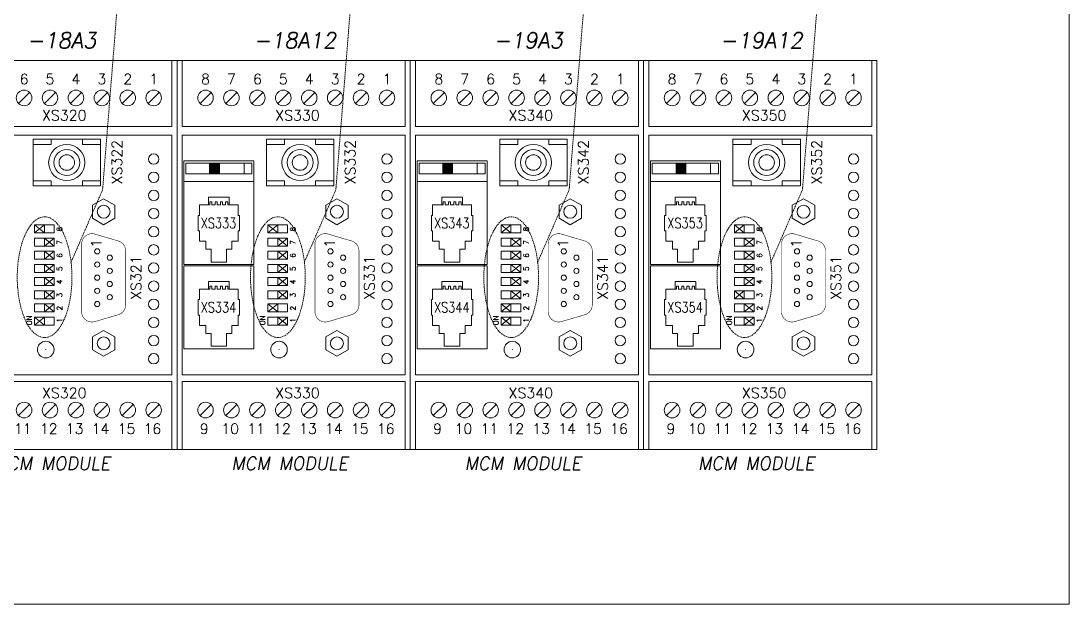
# Model space of a CAD drawing. Extents: x -2993 to 3661, y -4147 to -1441.
# Drawn here: x -120.2 to 82, y -2598 to -2485.6 of the extents above; entities that cross this region are included whole.
import ezdxf
from ezdxf.enums import TextEntityAlignment as Align

# ---------------------------------------------------------------- set-up
doc = ezdxf.new("R2010")
doc.units = 0
doc.header["$LTSCALE"] = 0.1
doc.header["$MEASUREMENT"] = 0
doc.linetypes.add('DASHED', pattern=[19.05, 12.7, -6.35])
doc.layers.get('0').update_dxf_attribs({"linetype": 'CONTINUOUS'})
doc.layers.add('DIM', color=5, linetype='CONTINUOUS')
doc.styles.get("Standard").update_dxf_attribs({"font": 'simplex.shx'})

msp = doc.modelspace()

# ---------------------------------------------------------------- hatches: boundary and pattern name
at = {"lineweight": 13}
h = msp.add_hatch(dxfattribs=at)
h.set_pattern_fill('ANSI37', color=256, angle=180, style=0)
h.set_pattern_definition([(225, (1189.45929, -245.14352), (0.0883883476, -0.0883883476), []), (315, (1189.45929, -245.14352), (0.0883883476, 0.0883883476), [])])
h.paths.add_polyline_path([(-83.81, -2515.03), (-81.91, -2515.03), (-81.91, -2513.01), (-83.81, -2513.01)])
h = msp.add_hatch(dxfattribs=at)
h.set_pattern_fill('ANSI37', color=256, angle=180, style=0)
h.set_pattern_definition([(225, (1234.45929, -245.14352), (0.0883883476, -0.0883883476), []), (315, (1234.45929, -245.14352), (0.0883883476, 0.0883883476), [])])
h.paths.add_polyline_path([(-38.81, -2515.03), (-36.91, -2515.03), (-36.91, -2513.01), (-38.81, -2513.01)])
h = msp.add_hatch(dxfattribs=at)
h.set_pattern_fill('ANSI37', color=256, angle=180, style=0)
h.set_pattern_definition([(225, (1279.45929, -245.14352), (0.0883883476, -0.0883883476), []), (315, (1279.45929, -245.14352), (0.0883883476, 0.0883883476), [])])
h.paths.add_polyline_path([(6.19, -2515.03), (8.09, -2515.03), (8.09, -2513.01), (6.19, -2513.01)])

# ---------------------------------------------------------------- linework, layer by layer
at = {"linetype": 'DASHED', "lineweight": 13, "ltscale": 0.2}
for p, q in [((-99.03, -2450.57), (-104.44, -2518.14)), ((-54.03, -2450.57), (-59.44, -2518.14)), ((-9.03, -2450.57), (-14.44, -2518.14)), ((35.97, -2450.57), (30.56, -2518.14)), ((-104.44, -2518.14), (-110.53, -2532.14)), ((-59.44, -2518.14), (-65.53, -2532.14)), ((-14.44, -2518.14), (-20.53, -2532.14)), ((30.56, -2518.14), (24.47, -2532.14))]:
    msp.add_line(p, q, dxfattribs=at)
at = {"lineweight": 13}
for p, q in [((-90.08, -2493.22), (-135.08, -2493.22)), ((-90.08, -2493.22), (-135.08, -2493.22)), ((-91.08, -2505.92), (-91.08, -2493.22)), ((-90.08, -2493.22), (-90.08, -2568.22)), ((-90.08, -2493.22), (-90.08, -2568.22)), ((-90.08, -2493.22), (-90.08, -2568.22)), ((-90.08, -2493.22), (-90.08, -2568.22)), ((-90.08, -2493.22), (-90.08, -2568.22)), ((-90.08, -2493.22), (-90.08, -2568.22)), ((-90.08, -2493.22), (-90.08, -2568.22)), ((-90.08, -2493.22), (-90.08, -2568.22)), ((-90.08, -2493.22), (-90.08, -2568.22)), ((-45.08, -2493.22), (-90.08, -2493.22)), ((-45.08, -2493.22), (-90.08, -2493.22)), ((-90.08, -2493.72), (-90.08, -2567.72)), ((-89.08, -2505.92), (-89.08, -2493.22)), ((-46.08, -2505.92), (-46.08, -2493.22)), ((-45.08, -2493.22), (-45.08, -2568.22)), ((-45.08, -2493.22), (-45.08, -2568.22)), ((-45.08, -2493.22), (-45.08, -2568.22)), ((-45.08, -2493.22), (-45.08, -2568.22)), ((-45.08, -2493.22), (-45.08, -2568.22)), ((-45.08, -2493.22), (-45.08, -2568.22)), ((-45.08, -2493.22), (-45.08, -2568.22)), ((-45.08, -2493.22), (-45.08, -2568.22)), ((-45.08, -2493.22), (-45.08, -2568.22)), ((-0.08, -2493.22), (-45.08, -2493.22)), ((-0.08, -2493.22), (-45.08, -2493.22)), ((-45.08, -2493.72), (-45.08, -2567.72)), ((-44.08, -2505.92), (-44.08, -2493.22)), ((-1.08, -2505.92), (-1.08, -2493.22)), ((-0.08, -2493.22), (-0.08, -2568.22)), ((-0.08, -2493.22), (-0.08, -2568.22)), ((-0.08, -2493.22), (-0.08, -2568.22)), ((-0.08, -2493.22), (-0.08, -2568.22)), ((-0.08, -2493.22), (-0.08, -2568.22)), ((-0.08, -2493.22), (-0.08, -2568.22)), ((-0.08, -2493.22), (-0.08, -2568.22)), ((-0.08, -2493.22), (-0.08, -2568.22)), ((-0.08, -2493.22), (-0.08, -2568.22)), ((44.92, -2493.22), (-0.08, -2493.22)), ((44.92, -2493.22), (-0.08, -2493.22)), ((-0.08, -2493.72), (-0.08, -2567.72)), ((0.92, -2505.92), (0.92, -2493.22)), ((43.92, -2505.92), (43.92, -2493.22)), ((44.92, -2493.22), (44.92, -2568.22)), ((44.92, -2493.22), (44.92, -2568.22)), ((44.92, -2493.22), (44.92, -2568.22)), ((44.92, -2493.22), (44.92, -2568.22)), ((44.92, -2493.22), (44.92, -2568.22)), ((44.92, -2493.22), (44.92, -2568.22)), ((-118.51, -2499.36), (-120.64, -2501.48)), ((-113.51, -2499.36), (-115.64, -2501.48)), ((-108.51, -2499.36), (-110.64, -2501.48)), ((-103.51, -2499.36), (-105.64, -2501.48)), ((-98.51, -2499.36), (-100.64, -2501.48)), ((-93.51, -2499.36), (-95.64, -2501.48)), ((-83.51, -2499.36), (-85.64, -2501.48)), ((-78.51, -2499.36), (-80.64, -2501.48)), ((-73.51, -2499.36), (-75.64, -2501.48)), ((-68.51, -2499.36), (-70.64, -2501.48)), ((-63.51, -2499.36), (-65.64, -2501.48)), ((-58.51, -2499.36), (-60.64, -2501.48)), ((-53.51, -2499.36), (-55.64, -2501.48)), ((-48.51, -2499.36), (-50.64, -2501.48)), ((-38.51, -2499.36), (-40.64, -2501.48)), ((-33.51, -2499.36), (-35.64, -2501.48)), ((-28.51, -2499.36), (-30.64, -2501.48)), ((-23.51, -2499.36), (-25.64, -2501.48)), ((-18.51, -2499.36), (-20.64, -2501.48)), ((-13.51, -2499.36), (-15.64, -2501.48)), ((-8.51, -2499.36), (-10.64, -2501.48)), ((-3.51, -2499.36), (-5.64, -2501.48)), ((6.49, -2499.36), (4.36, -2501.48)), ((11.49, -2499.36), (9.36, -2501.48)), ((16.49, -2499.36), (14.36, -2501.48)), ((21.49, -2499.36), (19.36, -2501.48)), ((26.49, -2499.36), (24.36, -2501.48)), ((31.49, -2499.36), (29.36, -2501.48)), ((36.49, -2499.36), (34.36, -2501.48)), ((41.49, -2499.36), (39.36, -2501.48)), ((-91.08, -2505.92), (-134.08, -2505.92)), ((-46.08, -2505.92), (-89.08, -2505.92)), ((-1.08, -2505.92), (-44.08, -2505.92)), ((43.92, -2505.92), (0.92, -2505.92)), ((-91.08, -2507.62), (-134.08, -2507.62)), ((-104.84, -2508.38), (-117.84, -2508.38)), ((-117.84, -2508.38), (-117.84, -2517.38)), ((-114.34, -2509.38), (-114.34, -2508.38)), ((-108.34, -2509.38), (-108.34, -2508.38)), ((-104.84, -2508.38), (-104.84, -2517.38)), ((-91.08, -2553.82), (-91.08, -2507.62)), ((-89.08, -2553.82), (-89.08, -2507.62)), ((-46.08, -2507.62), (-89.08, -2507.62)), ((-59.84, -2508.38), (-72.84, -2508.38)), ((-72.84, -2508.38), (-72.84, -2517.38)), ((-69.34, -2509.38), (-69.34, -2508.38)), ((-63.34, -2509.38), (-63.34, -2508.38)), ((-59.84, -2508.38), (-59.84, -2517.38)), ((-46.08, -2553.82), (-46.08, -2507.62)), ((-44.08, -2553.82), (-44.08, -2507.62)), ((-1.08, -2507.62), (-44.08, -2507.62)), ((-14.84, -2508.38), (-27.84, -2508.38)), ((-27.84, -2508.38), (-27.84, -2517.38)), ((-24.34, -2509.38), (-24.34, -2508.38)), ((-18.34, -2509.38), (-18.34, -2508.38)), ((-14.84, -2508.38), (-14.84, -2517.38)), ((-1.08, -2553.82), (-1.08, -2507.62)), ((0.92, -2553.82), (0.92, -2507.62)), ((43.92, -2507.62), (0.92, -2507.62)), ((30.16, -2508.38), (17.16, -2508.38)), ((17.16, -2508.38), (17.16, -2517.38)), ((20.66, -2509.38), (20.66, -2508.38)), ((26.66, -2509.38), (26.66, -2508.38)), ((30.16, -2508.38), (30.16, -2517.38)), ((43.92, -2553.82), (43.92, -2507.62)), ((-114.34, -2509.38), (-117.84, -2509.38)), ((-104.84, -2509.38), (-108.34, -2509.38)), ((-69.34, -2509.38), (-72.84, -2509.38)), ((-59.84, -2509.38), (-63.34, -2509.38)), ((-24.34, -2509.38), (-27.84, -2509.38)), ((-14.84, -2509.38), (-18.34, -2509.38)), ((20.66, -2509.38), (17.16, -2509.38)), ((30.16, -2509.38), (26.66, -2509.38)), ((-75.27, -2512.58), (-88.77, -2512.58)), ((-88.77, -2516.57), (-88.77, -2512.58)), ((-75.27, -2516.57), (-75.27, -2512.58)), ((-30.27, -2512.58), (-43.77, -2512.58)), ((-43.77, -2516.57), (-43.77, -2512.58)), ((-30.27, -2516.57), (-30.27, -2512.58)), ((14.73, -2512.58), (1.23, -2512.58)), ((1.23, -2516.57), (1.23, -2512.58)), ((14.73, -2516.57), (14.73, -2512.58)), ((-114.34, -2516.38), (-117.84, -2516.38)), ((-114.34, -2517.38), (-114.34, -2516.38)), ((-108.34, -2517.38), (-108.34, -2516.38)), ((-104.84, -2516.38), (-108.34, -2516.38)), ((-88.77, -2516.57), (-88.77, -2532.57)), ((-88.77, -2516.57), (-75.27, -2516.57)), ((-75.27, -2516.57), (-75.27, -2532.57)), ((-69.34, -2516.38), (-72.84, -2516.38)), ((-69.34, -2517.38), (-69.34, -2516.38)), ((-63.34, -2517.38), (-63.34, -2516.38)), ((-59.84, -2516.38), (-63.34, -2516.38)), ((-43.77, -2516.57), (-43.77, -2532.57)), ((-43.77, -2516.57), (-30.27, -2516.57)), ((-30.27, -2516.57), (-30.27, -2532.57)), ((-24.34, -2516.38), (-27.84, -2516.38)), ((-24.34, -2517.38), (-24.34, -2516.38)), ((-18.34, -2517.38), (-18.34, -2516.38)), ((-14.84, -2516.38), (-18.34, -2516.38)), ((1.23, -2516.57), (1.23, -2532.57)), ((1.23, -2516.57), (14.73, -2516.57)), ((14.73, -2516.57), (14.73, -2532.57)), ((20.66, -2516.38), (17.16, -2516.38)), ((20.66, -2517.38), (20.66, -2516.38)), ((26.66, -2517.38), (26.66, -2516.38)), ((30.16, -2516.38), (26.66, -2516.38)), ((-104.84, -2517.38), (-117.84, -2517.38)), ((-59.84, -2517.38), (-72.84, -2517.38)), ((-14.84, -2517.38), (-27.84, -2517.38)), ((30.16, -2517.38), (17.16, -2517.38)), ((-106.39, -2521.12), (-104.23, -2519.87)), ((-102.06, -2521.12), (-104.23, -2519.87)), ((-84.02, -2519.57), (-80.02, -2519.57)), ((-84.02, -2519.57), (-84.02, -2521.07)), ((-80.02, -2519.57), (-80.02, -2521.07)), ((-61.39, -2521.12), (-59.23, -2519.87)), ((-57.06, -2521.12), (-59.23, -2519.87)), ((-39.02, -2519.57), (-35.02, -2519.57)), ((-39.02, -2519.57), (-39.02, -2521.07)), ((-35.02, -2519.57), (-35.02, -2521.07)), ((-16.39, -2521.12), (-14.23, -2519.87)), ((-12.06, -2521.12), (-14.23, -2519.87)), ((5.98, -2519.57), (9.98, -2519.57)), ((5.98, -2519.57), (5.98, -2521.07)), ((9.98, -2519.57), (9.98, -2521.07)), ((28.61, -2521.12), (30.77, -2519.87)), ((32.94, -2521.12), (30.77, -2519.87)), ((-106.39, -2523.62), (-106.39, -2521.12)), ((-102.06, -2523.62), (-102.06, -2521.12)), ((-85.77, -2521.07), (-85.77, -2523.07)), ((-85.77, -2521.07), (-84.02, -2521.07)), ((-83.75, -2521.07), (-84.02, -2521.07)), ((-80.29, -2521.07), (-80.02, -2521.07)), ((-80.02, -2521.07), (-78.27, -2521.07)), ((-78.27, -2521.07), (-78.27, -2523.07)), ((-61.39, -2523.62), (-61.39, -2521.12)), ((-57.06, -2523.62), (-57.06, -2521.12)), ((-40.77, -2521.07), (-40.77, -2523.07)), ((-40.77, -2521.07), (-39.02, -2521.07)), ((-38.75, -2521.07), (-39.02, -2521.07)), ((-35.29, -2521.07), (-35.02, -2521.07)), ((-35.02, -2521.07), (-33.27, -2521.07)), ((-33.27, -2521.07), (-33.27, -2523.07)), ((-16.39, -2523.62), (-16.39, -2521.12)), ((-12.06, -2523.62), (-12.06, -2521.12)), ((4.23, -2521.07), (4.23, -2523.07)), ((4.23, -2521.07), (5.98, -2521.07)), ((6.25, -2521.07), (5.98, -2521.07)), ((9.71, -2521.07), (9.98, -2521.07)), ((9.98, -2521.07), (11.73, -2521.07)), ((11.73, -2521.07), (11.73, -2523.07)), ((28.61, -2523.62), (28.61, -2521.12)), ((32.94, -2523.62), (32.94, -2521.12)), ((-117.56, -2526.44), (-115.66, -2524.92)), ((-117.56, -2524.92), (-115.66, -2526.44)), ((-104.23, -2524.87), (-106.39, -2523.62)), ((-104.23, -2524.87), (-102.06, -2523.62)), ((-86.02, -2523.07), (-85.77, -2523.07)), ((-86.02, -2523.07), (-86.02, -2526.07)), ((-78.27, -2523.07), (-78.02, -2523.07)), ((-78.02, -2523.07), (-78.02, -2526.07)), ((-72.56, -2526.44), (-70.66, -2524.92)), ((-72.56, -2524.92), (-70.66, -2526.44)), ((-59.23, -2524.87), (-61.39, -2523.62)), ((-59.23, -2524.87), (-57.06, -2523.62)), ((-41.02, -2523.07), (-40.77, -2523.07)), ((-41.02, -2523.07), (-41.02, -2526.07)), ((-33.27, -2523.07), (-33.02, -2523.07)), ((-33.02, -2523.07), (-33.02, -2526.07)), ((-27.56, -2526.44), (-25.66, -2524.92)), ((-27.56, -2524.92), (-25.66, -2526.44)), ((-14.23, -2524.87), (-16.39, -2523.62)), ((-14.23, -2524.87), (-12.06, -2523.62)), ((3.98, -2523.07), (4.23, -2523.07)), ((3.98, -2523.07), (3.98, -2526.07)), ((11.73, -2523.07), (11.98, -2523.07)), ((11.98, -2523.07), (11.98, -2526.07)), ((17.44, -2526.44), (19.34, -2524.92)), ((17.44, -2524.92), (19.34, -2526.44)), ((30.77, -2524.87), (28.61, -2523.62)), ((30.77, -2524.87), (32.94, -2523.62)), ((-86.02, -2526.07), (-85.77, -2526.07)), ((-85.77, -2526.07), (-85.77, -2528.07)), ((-78.27, -2526.07), (-78.02, -2526.07)), ((-78.27, -2526.07), (-78.27, -2528.07)), ((-41.02, -2526.07), (-40.77, -2526.07)), ((-40.77, -2526.07), (-40.77, -2528.07)), ((-33.27, -2526.07), (-33.02, -2526.07)), ((-33.27, -2526.07), (-33.27, -2528.07)), ((3.98, -2526.07), (4.23, -2526.07)), ((4.23, -2526.07), (4.23, -2528.07)), ((11.73, -2526.07), (11.98, -2526.07)), ((11.73, -2526.07), (11.73, -2528.07)), ((-115.66, -2528.98), (-113.75, -2527.46)), ((-115.66, -2527.46), (-113.75, -2528.98)), ((-85.77, -2528.07), (-84.52, -2528.07)), ((-84.52, -2528.07), (-84.52, -2529.57)), ((-79.52, -2528.07), (-78.27, -2528.07)), ((-79.52, -2528.07), (-79.52, -2529.57)), ((-70.66, -2528.98), (-68.75, -2527.46)), ((-70.66, -2527.46), (-68.75, -2528.98)), ((-40.77, -2528.07), (-39.52, -2528.07)), ((-39.52, -2528.07), (-39.52, -2529.57)), ((-34.52, -2528.07), (-33.27, -2528.07)), ((-34.52, -2528.07), (-34.52, -2529.57)), ((-25.66, -2528.98), (-23.75, -2527.46)), ((-25.66, -2527.46), (-23.75, -2528.98)), ((4.23, -2528.07), (5.48, -2528.07)), ((5.48, -2528.07), (5.48, -2529.57)), ((10.48, -2528.07), (11.73, -2528.07)), ((10.48, -2528.07), (10.48, -2529.57)), ((19.34, -2528.98), (21.25, -2527.46)), ((19.34, -2527.46), (21.25, -2528.98)), ((-115.66, -2531.52), (-113.75, -2530)), ((-115.66, -2530), (-113.75, -2531.52)), ((-84.52, -2529.57), (-83.52, -2529.57)), ((-83.52, -2529.57), (-83.52, -2532.07)), ((-80.52, -2529.57), (-80.52, -2532.07)), ((-80.52, -2529.57), (-79.52, -2529.57)), ((-70.66, -2531.52), (-68.75, -2530)), ((-70.66, -2530), (-68.75, -2531.52)), ((-39.52, -2529.57), (-38.52, -2529.57)), ((-38.52, -2529.57), (-38.52, -2532.07)), ((-35.52, -2529.57), (-35.52, -2532.07)), ((-35.52, -2529.57), (-34.52, -2529.57)), ((-25.66, -2531.52), (-23.75, -2530)), ((-25.66, -2530), (-23.75, -2531.52)), ((5.48, -2529.57), (6.48, -2529.57)), ((6.48, -2529.57), (6.48, -2532.07)), ((9.48, -2529.57), (9.48, -2532.07)), ((9.48, -2529.57), (10.48, -2529.57)), ((19.34, -2531.52), (21.25, -2530)), ((19.34, -2530), (21.25, -2531.52)), ((-115.66, -2534.06), (-113.75, -2532.54)), ((-115.66, -2532.54), (-113.75, -2534.06)), ((-88.77, -2532.57), (-75.27, -2532.57)), ((-88.77, -2532.82), (-75.27, -2532.82)), ((-88.77, -2532.82), (-88.77, -2548.82)), ((-83.52, -2532.07), (-80.52, -2532.07)), ((-75.27, -2532.82), (-75.27, -2548.82)), ((-70.66, -2534.06), (-68.75, -2532.54)), ((-70.66, -2532.54), (-68.75, -2534.06)), ((-43.77, -2532.57), (-30.27, -2532.57)), ((-43.77, -2532.82), (-30.27, -2532.82)), ((-43.77, -2532.82), (-43.77, -2548.82)), ((-38.52, -2532.07), (-35.52, -2532.07)), ((-30.27, -2532.82), (-30.27, -2548.82)), ((-25.66, -2534.06), (-23.75, -2532.54)), ((-25.66, -2532.54), (-23.75, -2534.06)), ((1.23, -2532.57), (14.73, -2532.57)), ((1.23, -2532.82), (14.73, -2532.82)), ((1.23, -2532.82), (1.23, -2548.82)), ((6.48, -2532.07), (9.48, -2532.07)), ((14.73, -2532.82), (14.73, -2548.82)), ((19.34, -2534.06), (21.25, -2532.54)), ((19.34, -2532.54), (21.25, -2534.06)), ((-115.66, -2536.6), (-113.75, -2535.08)), ((-115.66, -2535.08), (-113.75, -2536.6)), ((-70.66, -2536.6), (-68.75, -2535.08)), ((-70.66, -2535.08), (-68.75, -2536.6)), ((-25.66, -2536.6), (-23.75, -2535.08)), ((-25.66, -2535.08), (-23.75, -2536.6)), ((19.34, -2536.6), (21.25, -2535.08)), ((19.34, -2535.08), (21.25, -2536.6)), ((-84.02, -2535.82), (-80.02, -2535.82)), ((-84.02, -2535.82), (-84.02, -2537.32)), ((-80.02, -2535.82), (-80.02, -2537.32)), ((-39.02, -2535.82), (-35.02, -2535.82)), ((-39.02, -2535.82), (-39.02, -2537.32)), ((-35.02, -2535.82), (-35.02, -2537.32)), ((5.98, -2535.82), (9.98, -2535.82)), ((5.98, -2535.82), (5.98, -2537.32)), ((9.98, -2535.82), (9.98, -2537.32)), ((-115.66, -2539.14), (-113.75, -2537.62)), ((-115.66, -2537.62), (-113.75, -2539.14)), ((-85.77, -2537.32), (-85.77, -2539.32)), ((-85.77, -2537.32), (-84.02, -2537.32)), ((-83.75, -2537.32), (-84.02, -2537.32)), ((-80.29, -2537.32), (-80.02, -2537.32)), ((-80.02, -2537.32), (-78.27, -2537.32)), ((-78.27, -2537.32), (-78.27, -2539.32)), ((-70.66, -2539.14), (-68.75, -2537.62)), ((-70.66, -2537.62), (-68.75, -2539.14)), ((-40.77, -2537.32), (-40.77, -2539.32)), ((-40.77, -2537.32), (-39.02, -2537.32)), ((-38.75, -2537.32), (-39.02, -2537.32)), ((-35.29, -2537.32), (-35.02, -2537.32)), ((-35.02, -2537.32), (-33.27, -2537.32)), ((-33.27, -2537.32), (-33.27, -2539.32)), ((-25.66, -2539.14), (-23.75, -2537.62)), ((-25.66, -2537.62), (-23.75, -2539.14)), ((4.23, -2537.32), (4.23, -2539.32)), ((4.23, -2537.32), (5.98, -2537.32)), ((6.25, -2537.32), (5.98, -2537.32)), ((9.71, -2537.32), (9.98, -2537.32)), ((9.98, -2537.32), (11.73, -2537.32)), ((11.73, -2537.32), (11.73, -2539.32)), ((17.44, -2539.14), (19.34, -2537.62)), ((17.44, -2537.62), (19.34, -2539.14)), ((-115.66, -2541.68), (-113.75, -2540.16)), ((-115.66, -2540.16), (-113.75, -2541.68)), ((-86.02, -2539.32), (-85.77, -2539.32)), ((-86.02, -2539.32), (-86.02, -2542.32)), ((-78.27, -2539.32), (-78.02, -2539.32)), ((-78.02, -2539.32), (-78.02, -2542.32)), ((-72.56, -2541.68), (-70.66, -2540.16)), ((-72.56, -2540.16), (-70.66, -2541.68)), ((-41.02, -2539.32), (-40.77, -2539.32)), ((-41.02, -2539.32), (-41.02, -2542.32)), ((-33.27, -2539.32), (-33.02, -2539.32)), ((-33.02, -2539.32), (-33.02, -2542.32)), ((-27.56, -2541.68), (-25.66, -2540.16)), ((-27.56, -2540.16), (-25.66, -2541.68)), ((3.98, -2539.32), (4.23, -2539.32)), ((3.98, -2539.32), (3.98, -2542.32)), ((11.73, -2539.32), (11.98, -2539.32)), ((11.98, -2539.32), (11.98, -2542.32)), ((19.34, -2541.68), (21.25, -2540.16)), ((19.34, -2540.16), (21.25, -2541.68)), ((-115.66, -2542.7), (-117.56, -2542.7)), ((-117.56, -2544.22), (-115.66, -2542.7)), ((-117.56, -2542.7), (-115.66, -2544.22)), ((-86.02, -2542.32), (-85.77, -2542.32)), ((-85.77, -2542.32), (-85.77, -2544.32)), ((-78.27, -2542.32), (-78.27, -2544.32)), ((-78.27, -2542.32), (-78.02, -2542.32)), ((-70.66, -2544.22), (-68.75, -2542.7)), ((-70.66, -2542.7), (-68.75, -2544.22)), ((-41.02, -2542.32), (-40.77, -2542.32)), ((-40.77, -2542.32), (-40.77, -2544.32)), ((-33.27, -2542.32), (-33.27, -2544.32)), ((-33.27, -2542.32), (-33.02, -2542.32)), ((-27.56, -2544.22), (-25.66, -2542.7)), ((-27.56, -2542.7), (-25.66, -2544.22)), ((3.98, -2542.32), (4.23, -2542.32)), ((4.23, -2542.32), (4.23, -2544.32)), ((11.73, -2542.32), (11.73, -2544.32)), ((11.73, -2542.32), (11.98, -2542.32)), ((19.34, -2544.22), (21.25, -2542.7)), ((19.34, -2542.7), (21.25, -2544.22)), ((-106.39, -2546.5), (-104.23, -2545.25)), ((-102.06, -2546.5), (-104.23, -2545.25)), ((-85.77, -2544.32), (-84.52, -2544.32)), ((-84.52, -2544.32), (-84.52, -2545.82)), ((-79.52, -2544.32), (-79.52, -2545.82)), ((-79.52, -2544.32), (-78.27, -2544.32)), ((-61.39, -2546.5), (-59.23, -2545.25)), ((-57.06, -2546.5), (-59.23, -2545.25)), ((-40.77, -2544.32), (-39.52, -2544.32)), ((-39.52, -2544.32), (-39.52, -2545.82)), ((-34.52, -2544.32), (-34.52, -2545.82)), ((-34.52, -2544.32), (-33.27, -2544.32)), ((-16.39, -2546.5), (-14.23, -2545.25)), ((-12.06, -2546.5), (-14.23, -2545.25)), ((4.23, -2544.32), (5.48, -2544.32)), ((5.48, -2544.32), (5.48, -2545.82)), ((10.48, -2544.32), (10.48, -2545.82)), ((10.48, -2544.32), (11.73, -2544.32)), ((28.61, -2546.5), (30.77, -2545.25)), ((32.94, -2546.5), (30.77, -2545.25)), ((-106.39, -2549), (-106.39, -2546.5)), ((-102.06, -2549), (-102.06, -2546.5)), ((-84.52, -2545.82), (-83.52, -2545.82)), ((-83.52, -2545.82), (-83.52, -2548.32)), ((-80.52, -2545.82), (-79.52, -2545.82)), ((-80.52, -2545.82), (-80.52, -2548.32)), ((-61.39, -2549), (-61.39, -2546.5)), ((-57.06, -2549), (-57.06, -2546.5)), ((-39.52, -2545.82), (-38.52, -2545.82)), ((-38.52, -2545.82), (-38.52, -2548.32)), ((-35.52, -2545.82), (-34.52, -2545.82)), ((-35.52, -2545.82), (-35.52, -2548.32)), ((-16.39, -2549), (-16.39, -2546.5)), ((-12.06, -2549), (-12.06, -2546.5)), ((5.48, -2545.82), (6.48, -2545.82)), ((6.48, -2545.82), (6.48, -2548.32)), ((9.48, -2545.82), (10.48, -2545.82)), ((9.48, -2545.82), (9.48, -2548.32)), ((28.61, -2549), (28.61, -2546.5)), ((32.94, -2549), (32.94, -2546.5)), ((-104.23, -2550.25), (-106.39, -2549)), ((-104.23, -2550.25), (-102.06, -2549)), ((-88.77, -2548.82), (-75.27, -2548.82)), ((-83.52, -2548.32), (-80.52, -2548.32)), ((-59.23, -2550.25), (-61.39, -2549)), ((-59.23, -2550.25), (-57.06, -2549)), ((-43.77, -2548.82), (-30.27, -2548.82)), ((-38.52, -2548.32), (-35.52, -2548.32)), ((-14.23, -2550.25), (-16.39, -2549)), ((-14.23, -2550.25), (-12.06, -2549)), ((1.23, -2548.82), (14.73, -2548.82)), ((6.48, -2548.32), (9.48, -2548.32)), ((30.77, -2550.25), (28.61, -2549)), ((30.77, -2550.25), (32.94, -2549)), ((-91.08, -2553.82), (-134.08, -2553.82)), ((-91.08, -2555.12), (-134.08, -2555.12)), ((-91.08, -2555.12), (-91.08, -2568.22)), ((-46.08, -2553.82), (-89.08, -2553.82)), ((-46.08, -2555.12), (-89.08, -2555.12)), ((-89.08, -2555.12), (-89.08, -2568.22)), ((-46.08, -2555.12), (-46.08, -2568.22)), ((-1.08, -2553.82), (-44.08, -2553.82)), ((-1.08, -2555.12), (-44.08, -2555.12)), ((-44.08, -2555.12), (-44.08, -2568.22)), ((-1.08, -2555.12), (-1.08, -2568.22)), ((43.92, -2553.82), (0.92, -2553.82)), ((43.92, -2555.12), (0.92, -2555.12)), ((0.92, -2555.12), (0.92, -2568.22)), ((43.92, -2555.12), (43.92, -2568.22)), ((-118.51, -2559.56), (-120.64, -2561.68)), ((-113.51, -2559.56), (-115.64, -2561.68)), ((-108.51, -2559.56), (-110.64, -2561.68)), ((-103.51, -2559.56), (-105.64, -2561.68)), ((-98.51, -2559.56), (-100.64, -2561.68)), ((-93.51, -2559.56), (-95.64, -2561.68)), ((-83.51, -2559.56), (-85.64, -2561.68)), ((-78.51, -2559.56), (-80.64, -2561.68)), ((-73.51, -2559.56), (-75.64, -2561.68)), ((-68.51, -2559.56), (-70.64, -2561.68)), ((-63.51, -2559.56), (-65.64, -2561.68)), ((-58.51, -2559.56), (-60.64, -2561.68)), ((-53.51, -2559.56), (-55.64, -2561.68)), ((-48.51, -2559.56), (-50.64, -2561.68)), ((-38.51, -2559.56), (-40.64, -2561.68)), ((-33.51, -2559.56), (-35.64, -2561.68)), ((-28.51, -2559.56), (-30.64, -2561.68)), ((-23.51, -2559.56), (-25.64, -2561.68)), ((-18.51, -2559.56), (-20.64, -2561.68)), ((-13.51, -2559.56), (-15.64, -2561.68)), ((-8.51, -2559.56), (-10.64, -2561.68)), ((-3.51, -2559.56), (-5.64, -2561.68)), ((6.49, -2559.56), (4.36, -2561.68)), ((11.49, -2559.56), (9.36, -2561.68)), ((16.49, -2559.56), (14.36, -2561.68)), ((21.49, -2559.56), (19.36, -2561.68)), ((26.49, -2559.56), (24.36, -2561.68)), ((31.49, -2559.56), (29.36, -2561.68)), ((36.49, -2559.56), (34.36, -2561.68)), ((41.49, -2559.56), (39.36, -2561.68)), ((-90.08, -2568.22), (-135.08, -2568.22)), ((-90.08, -2568.22), (-91.08, -2568.22)), ((-45.08, -2568.22), (-90.08, -2568.22)), ((-45.08, -2568.22), (-46.08, -2568.22)), ((-0.08, -2568.22), (-45.08, -2568.22)), ((-0.08, -2568.22), (-1.08, -2568.22)), ((44.92, -2568.22), (-0.08, -2568.22)), ((44.92, -2568.22), (43.92, -2568.22))]:
    msp.add_line(p, q, dxfattribs=at)
at = {"linetype": 'Continuous', "lineweight": 13}
for p, q in [((-75.65, -2513.01), (-88.4, -2513.01)), ((-88.4, -2515.03), (-88.4, -2513.01)), ((-83.81, -2513.01), (-83.81, -2515.03)), ((-81.91, -2513.01), (-81.91, -2515.03)), ((-77.15, -2515.03), (-77.15, -2513.01)), ((-75.65, -2515.03), (-75.65, -2513.01)), ((-30.65, -2513.01), (-43.4, -2513.01)), ((-43.4, -2515.03), (-43.4, -2513.01)), ((-38.81, -2513.01), (-38.81, -2515.03)), ((-36.91, -2513.01), (-36.91, -2515.03)), ((-32.15, -2515.03), (-32.15, -2513.01)), ((-30.65, -2515.03), (-30.65, -2513.01)), ((14.35, -2513.01), (1.6, -2513.01)), ((1.6, -2515.03), (1.6, -2513.01)), ((6.19, -2513.01), (6.19, -2515.03)), ((8.09, -2513.01), (8.09, -2515.03)), ((12.85, -2515.03), (12.85, -2513.01)), ((14.35, -2515.03), (14.35, -2513.01)), ((-88.4, -2515.03), (-75.65, -2515.03)), ((-43.4, -2515.03), (-30.65, -2515.03)), ((1.6, -2515.03), (14.35, -2515.03)), ((-83.75, -2520.49), (-83.34, -2520.49)), ((-83.75, -2521.07), (-83.75, -2520.49)), ((-83.34, -2520.49), (-83.34, -2521.07)), ((-82.73, -2520.49), (-82.32, -2520.49)), ((-82.73, -2521.07), (-82.73, -2520.49)), ((-82.32, -2520.49), (-82.32, -2521.07)), ((-81.71, -2521.07), (-81.71, -2520.49)), ((-81.71, -2520.49), (-81.31, -2520.49)), ((-81.31, -2520.49), (-81.31, -2521.07)), ((-80.7, -2520.49), (-80.29, -2520.49)), ((-80.7, -2521.07), (-80.7, -2520.49)), ((-80.29, -2520.49), (-80.29, -2521.07)), ((-38.75, -2520.49), (-38.34, -2520.49)), ((-38.75, -2521.07), (-38.75, -2520.49)), ((-38.34, -2520.49), (-38.34, -2521.07)), ((-37.73, -2520.49), (-37.32, -2520.49)), ((-37.73, -2521.07), (-37.73, -2520.49)), ((-37.32, -2520.49), (-37.32, -2521.07)), ((-36.71, -2521.07), (-36.71, -2520.49)), ((-36.71, -2520.49), (-36.31, -2520.49)), ((-36.31, -2520.49), (-36.31, -2521.07)), ((-35.7, -2520.49), (-35.29, -2520.49)), ((-35.7, -2521.07), (-35.7, -2520.49)), ((-35.29, -2520.49), (-35.29, -2521.07)), ((6.25, -2520.49), (6.66, -2520.49)), ((6.25, -2521.07), (6.25, -2520.49)), ((6.66, -2520.49), (6.66, -2521.07)), ((7.27, -2520.49), (7.68, -2520.49)), ((7.27, -2521.07), (7.27, -2520.49)), ((7.68, -2520.49), (7.68, -2521.07)), ((8.29, -2521.07), (8.29, -2520.49)), ((8.29, -2520.49), (8.69, -2520.49)), ((8.69, -2520.49), (8.69, -2521.07)), ((9.3, -2520.49), (9.71, -2520.49)), ((9.3, -2521.07), (9.3, -2520.49)), ((9.71, -2520.49), (9.71, -2521.07)), ((-83.34, -2521.07), (-82.73, -2521.07)), ((-82.32, -2521.07), (-81.71, -2521.07)), ((-81.31, -2521.07), (-80.7, -2521.07)), ((-38.34, -2521.07), (-37.73, -2521.07)), ((-37.32, -2521.07), (-36.71, -2521.07)), ((-36.31, -2521.07), (-35.7, -2521.07)), ((6.66, -2521.07), (7.27, -2521.07)), ((7.68, -2521.07), (8.29, -2521.07)), ((8.69, -2521.07), (9.3, -2521.07)), ((-113.75, -2524.92), (-117.56, -2524.92)), ((-117.56, -2524.92), (-117.56, -2526.44)), ((-115.66, -2524.92), (-115.66, -2526.44)), ((-113.75, -2526.44), (-113.75, -2524.92)), ((-68.75, -2524.92), (-72.56, -2524.92)), ((-72.56, -2524.92), (-72.56, -2526.44)), ((-70.66, -2524.92), (-70.66, -2526.44)), ((-68.75, -2526.44), (-68.75, -2524.92)), ((-23.75, -2524.92), (-27.56, -2524.92)), ((-27.56, -2524.92), (-27.56, -2526.44)), ((-25.66, -2524.92), (-25.66, -2526.44)), ((-23.75, -2526.44), (-23.75, -2524.92)), ((21.25, -2524.92), (17.44, -2524.92)), ((17.44, -2524.92), (17.44, -2526.44)), ((19.34, -2524.92), (19.34, -2526.44)), ((21.25, -2526.44), (21.25, -2524.92)), ((-117.56, -2526.44), (-113.75, -2526.44)), ((-72.56, -2526.44), (-68.75, -2526.44)), ((-27.56, -2526.44), (-23.75, -2526.44)), ((17.44, -2526.44), (21.25, -2526.44)), ((-113.75, -2527.46), (-117.56, -2527.46)), ((-117.56, -2527.46), (-117.56, -2528.98)), ((-117.56, -2528.98), (-113.75, -2528.98)), ((-115.66, -2527.46), (-115.66, -2528.98)), ((-113.75, -2528.98), (-113.75, -2527.46)), ((-68.75, -2527.46), (-72.56, -2527.46)), ((-72.56, -2527.46), (-72.56, -2528.98)), ((-72.56, -2528.98), (-68.75, -2528.98)), ((-70.66, -2527.46), (-70.66, -2528.98)), ((-68.75, -2528.98), (-68.75, -2527.46)), ((-23.75, -2527.46), (-27.56, -2527.46)), ((-27.56, -2527.46), (-27.56, -2528.98)), ((-27.56, -2528.98), (-23.75, -2528.98)), ((-25.66, -2527.46), (-25.66, -2528.98)), ((-23.75, -2528.98), (-23.75, -2527.46)), ((21.25, -2527.46), (17.44, -2527.46)), ((17.44, -2527.46), (17.44, -2528.98)), ((17.44, -2528.98), (21.25, -2528.98)), ((19.34, -2527.46), (19.34, -2528.98)), ((21.25, -2528.98), (21.25, -2527.46)), ((-113.75, -2530), (-117.56, -2530)), ((-117.56, -2530), (-117.56, -2531.52)), ((-115.66, -2530), (-115.66, -2531.52)), ((-113.75, -2531.52), (-113.75, -2530)), ((-68.75, -2530), (-72.56, -2530)), ((-72.56, -2530), (-72.56, -2531.52)), ((-70.66, -2530), (-70.66, -2531.52)), ((-68.75, -2531.52), (-68.75, -2530)), ((-23.75, -2530), (-27.56, -2530)), ((-27.56, -2530), (-27.56, -2531.52)), ((-25.66, -2530), (-25.66, -2531.52)), ((-23.75, -2531.52), (-23.75, -2530)), ((21.25, -2530), (17.44, -2530)), ((17.44, -2530), (17.44, -2531.52)), ((19.34, -2530), (19.34, -2531.52)), ((21.25, -2531.52), (21.25, -2530)), ((-117.56, -2531.52), (-113.75, -2531.52)), ((-113.75, -2532.54), (-117.56, -2532.54)), ((-117.56, -2532.54), (-117.56, -2534.06)), ((-115.66, -2532.54), (-115.66, -2534.06)), ((-113.75, -2534.06), (-113.75, -2532.54)), ((-72.56, -2531.52), (-68.75, -2531.52)), ((-68.75, -2532.54), (-72.56, -2532.54)), ((-72.56, -2532.54), (-72.56, -2534.06)), ((-70.66, -2532.54), (-70.66, -2534.06)), ((-68.75, -2534.06), (-68.75, -2532.54)), ((-27.56, -2531.52), (-23.75, -2531.52)), ((-23.75, -2532.54), (-27.56, -2532.54)), ((-27.56, -2532.54), (-27.56, -2534.06)), ((-25.66, -2532.54), (-25.66, -2534.06)), ((-23.75, -2534.06), (-23.75, -2532.54)), ((17.44, -2531.52), (21.25, -2531.52)), ((21.25, -2532.54), (17.44, -2532.54)), ((17.44, -2532.54), (17.44, -2534.06)), ((19.34, -2532.54), (19.34, -2534.06)), ((21.25, -2534.06), (21.25, -2532.54)), ((-117.56, -2534.06), (-113.75, -2534.06)), ((-113.75, -2535.08), (-117.56, -2535.08)), ((-117.56, -2535.08), (-117.56, -2536.6)), ((-115.66, -2535.08), (-115.66, -2536.6)), ((-113.75, -2536.6), (-113.75, -2535.08)), ((-72.56, -2534.06), (-68.75, -2534.06)), ((-68.75, -2535.08), (-72.56, -2535.08)), ((-72.56, -2535.08), (-72.56, -2536.6)), ((-70.66, -2535.08), (-70.66, -2536.6)), ((-68.75, -2536.6), (-68.75, -2535.08)), ((-27.56, -2534.06), (-23.75, -2534.06)), ((-23.75, -2535.08), (-27.56, -2535.08)), ((-27.56, -2535.08), (-27.56, -2536.6)), ((-25.66, -2535.08), (-25.66, -2536.6)), ((-23.75, -2536.6), (-23.75, -2535.08)), ((17.44, -2534.06), (21.25, -2534.06)), ((21.25, -2535.08), (17.44, -2535.08)), ((17.44, -2535.08), (17.44, -2536.6)), ((19.34, -2535.08), (19.34, -2536.6)), ((21.25, -2536.6), (21.25, -2535.08)), ((-117.56, -2536.6), (-113.75, -2536.6)), ((-83.75, -2537.32), (-83.75, -2536.74)), ((-83.75, -2536.74), (-83.34, -2536.74)), ((-83.34, -2536.74), (-83.34, -2537.32)), ((-82.73, -2536.74), (-82.32, -2536.74)), ((-82.73, -2537.32), (-82.73, -2536.74)), ((-82.32, -2536.74), (-82.32, -2537.32)), ((-81.71, -2537.32), (-81.71, -2536.74)), ((-81.71, -2536.74), (-81.31, -2536.74)), ((-81.31, -2536.74), (-81.31, -2537.32)), ((-80.7, -2537.32), (-80.7, -2536.74)), ((-80.7, -2536.74), (-80.29, -2536.74)), ((-80.29, -2536.74), (-80.29, -2537.32)), ((-72.56, -2536.6), (-68.75, -2536.6)), ((-38.75, -2537.32), (-38.75, -2536.74)), ((-38.75, -2536.74), (-38.34, -2536.74)), ((-38.34, -2536.74), (-38.34, -2537.32)), ((-37.73, -2536.74), (-37.32, -2536.74)), ((-37.73, -2537.32), (-37.73, -2536.74)), ((-37.32, -2536.74), (-37.32, -2537.32)), ((-36.71, -2537.32), (-36.71, -2536.74)), ((-36.71, -2536.74), (-36.31, -2536.74)), ((-36.31, -2536.74), (-36.31, -2537.32)), ((-35.7, -2537.32), (-35.7, -2536.74)), ((-35.7, -2536.74), (-35.29, -2536.74)), ((-35.29, -2536.74), (-35.29, -2537.32)), ((-27.56, -2536.6), (-23.75, -2536.6)), ((6.25, -2537.32), (6.25, -2536.74)), ((6.25, -2536.74), (6.66, -2536.74)), ((6.66, -2536.74), (6.66, -2537.32)), ((7.27, -2536.74), (7.68, -2536.74)), ((7.27, -2537.32), (7.27, -2536.74)), ((7.68, -2536.74), (7.68, -2537.32)), ((8.29, -2537.32), (8.29, -2536.74)), ((8.29, -2536.74), (8.69, -2536.74)), ((8.69, -2536.74), (8.69, -2537.32)), ((9.3, -2537.32), (9.3, -2536.74)), ((9.3, -2536.74), (9.71, -2536.74)), ((9.71, -2536.74), (9.71, -2537.32)), ((17.44, -2536.6), (21.25, -2536.6)), ((-113.75, -2537.62), (-117.56, -2537.62)), ((-117.56, -2537.62), (-117.56, -2539.14)), ((-117.56, -2539.14), (-113.75, -2539.14)), ((-115.66, -2537.62), (-115.66, -2539.14)), ((-113.75, -2539.14), (-113.75, -2537.62)), ((-83.34, -2537.32), (-82.73, -2537.32)), ((-82.32, -2537.32), (-81.71, -2537.32)), ((-81.31, -2537.32), (-80.7, -2537.32)), ((-68.75, -2537.62), (-72.56, -2537.62)), ((-72.56, -2537.62), (-72.56, -2539.14)), ((-72.56, -2539.14), (-68.75, -2539.14)), ((-70.66, -2537.62), (-70.66, -2539.14)), ((-68.75, -2539.14), (-68.75, -2537.62)), ((-38.34, -2537.32), (-37.73, -2537.32)), ((-37.32, -2537.32), (-36.71, -2537.32)), ((-36.31, -2537.32), (-35.7, -2537.32)), ((-23.75, -2537.62), (-27.56, -2537.62)), ((-27.56, -2537.62), (-27.56, -2539.14)), ((-27.56, -2539.14), (-23.75, -2539.14)), ((-25.66, -2537.62), (-25.66, -2539.14)), ((-23.75, -2539.14), (-23.75, -2537.62)), ((6.66, -2537.32), (7.27, -2537.32)), ((7.68, -2537.32), (8.29, -2537.32)), ((8.69, -2537.32), (9.3, -2537.32)), ((21.25, -2537.62), (17.44, -2537.62)), ((17.44, -2537.62), (17.44, -2539.14)), ((17.44, -2539.14), (21.25, -2539.14)), ((19.34, -2537.62), (19.34, -2539.14)), ((21.25, -2539.14), (21.25, -2537.62)), ((-117.56, -2540.16), (-113.75, -2540.16)), ((-117.56, -2541.68), (-117.56, -2540.16)), ((-115.66, -2540.16), (-115.66, -2541.68)), ((-113.75, -2540.16), (-113.75, -2541.68)), ((-72.56, -2540.16), (-68.75, -2540.16)), ((-72.56, -2541.68), (-72.56, -2540.16)), ((-70.66, -2540.16), (-70.66, -2541.68)), ((-68.75, -2540.16), (-68.75, -2541.68)), ((-27.56, -2540.16), (-23.75, -2540.16)), ((-27.56, -2541.68), (-27.56, -2540.16)), ((-25.66, -2540.16), (-25.66, -2541.68)), ((-23.75, -2540.16), (-23.75, -2541.68)), ((17.44, -2540.16), (21.25, -2540.16)), ((17.44, -2541.68), (17.44, -2540.16)), ((19.34, -2540.16), (19.34, -2541.68)), ((21.25, -2540.16), (21.25, -2541.68)), ((-113.75, -2541.68), (-117.56, -2541.68)), ((-117.56, -2542.7), (-113.75, -2542.7)), ((-117.56, -2544.22), (-117.56, -2542.7)), ((-115.66, -2542.7), (-115.66, -2544.22)), ((-113.75, -2542.7), (-113.75, -2544.22)), ((-68.75, -2541.68), (-72.56, -2541.68)), ((-72.56, -2542.7), (-68.75, -2542.7)), ((-72.56, -2544.22), (-72.56, -2542.7)), ((-70.66, -2542.7), (-70.66, -2544.22)), ((-68.75, -2542.7), (-68.75, -2544.22)), ((-23.75, -2541.68), (-27.56, -2541.68)), ((-27.56, -2542.7), (-23.75, -2542.7)), ((-27.56, -2544.22), (-27.56, -2542.7)), ((-25.66, -2542.7), (-25.66, -2544.22)), ((-23.75, -2542.7), (-23.75, -2544.22)), ((21.25, -2541.68), (17.44, -2541.68)), ((17.44, -2542.7), (21.25, -2542.7)), ((17.44, -2544.22), (17.44, -2542.7)), ((19.34, -2542.7), (19.34, -2544.22)), ((21.25, -2542.7), (21.25, -2544.22)), ((-113.75, -2544.22), (-117.56, -2544.22)), ((-68.75, -2544.22), (-72.56, -2544.22)), ((-23.75, -2544.22), (-27.56, -2544.22)), ((21.25, -2544.22), (17.44, -2544.22))]:
    msp.add_line(p, q, dxfattribs=at)
at = {"lineweight": 13, "const_width": 0.1}
for points in [[(-108.48, -2528.6), (-108.48, -2541.64, 0.500706), (-105.91, -2543.55), (-101.41, -2542.23, 0.332706), (-99.98, -2540.31), (-99.98, -2529.92, 0.332706), (-101.41, -2528.01), (-105.91, -2526.68, 0.500706)], [(-63.48, -2528.6), (-63.48, -2541.64, 0.500706), (-60.91, -2543.55), (-56.41, -2542.23, 0.332706), (-54.98, -2540.31), (-54.98, -2529.92, 0.332706), (-56.41, -2528.01), (-60.91, -2526.68, 0.500706)], [(-18.48, -2528.6), (-18.48, -2541.64, 0.500706), (-15.91, -2543.55), (-11.41, -2542.23, 0.332706), (-9.98, -2540.31), (-9.98, -2529.92, 0.332706), (-11.41, -2528.01), (-15.91, -2526.68, 0.500706)], [(26.52, -2528.6), (26.52, -2541.64, 0.500706), (29.09, -2543.55), (33.59, -2542.23, 0.332706), (35.02, -2540.31), (35.02, -2529.92, 0.332706), (33.59, -2528.01), (29.09, -2526.68, 0.500706)], [(-115.35, -2548.95, 1), (-115.45, -2548.95, 1)], [(-70.35, -2548.95, 1), (-70.45, -2548.95, 1)], [(-25.35, -2548.95, 1), (-25.45, -2548.95, 1)], [(19.65, -2548.95, 1), (19.55, -2548.95, 1)]]:
    msp.add_lwpolyline(points, format="xyb", close=True, dxfattribs=at)
at = {"lineweight": 13}
for centre, radius in [((-119.58, -2500.42), 1.5), ((-114.58, -2500.42), 1.5), ((-109.58, -2500.42), 1.5), ((-104.58, -2500.42), 1.5), ((-99.58, -2500.42), 1.5), ((-94.58, -2500.42), 1.5), ((-84.58, -2500.42), 1.5), ((-79.58, -2500.42), 1.5), ((-74.58, -2500.42), 1.5), ((-69.58, -2500.42), 1.5), ((-64.58, -2500.42), 1.5), ((-59.58, -2500.42), 1.5), ((-54.58, -2500.42), 1.5), ((-49.58, -2500.42), 1.5), ((-39.58, -2500.42), 1.5), ((-34.58, -2500.42), 1.5), ((-29.58, -2500.42), 1.5), ((-24.58, -2500.42), 1.5), ((-19.58, -2500.42), 1.5), ((-14.58, -2500.42), 1.5), ((-9.58, -2500.42), 1.5), ((-4.58, -2500.42), 1.5), ((5.42, -2500.42), 1.5), ((10.42, -2500.42), 1.5), ((15.42, -2500.42), 1.5), ((20.42, -2500.42), 1.5), ((25.42, -2500.42), 1.5), ((30.42, -2500.42), 1.5), ((35.42, -2500.42), 1.5), ((40.42, -2500.42), 1.5), ((-111.34, -2512.88), 2.5), ((-66.34, -2512.88), 2.5), ((-21.34, -2512.88), 2.5), ((23.66, -2512.88), 2.5), ((-94.58, -2512.22), 1), ((-49.58, -2512.22), 1), ((-4.58, -2512.22), 1), ((40.42, -2512.22), 1), ((-94.58, -2515.72), 1), ((-49.58, -2515.72), 1), ((-4.58, -2515.72), 1), ((40.42, -2515.72), 1), ((-94.58, -2519.22), 1), ((-49.58, -2519.22), 1), ((-4.58, -2519.22), 1), ((40.42, -2519.22), 1), ((-104.23, -2522.37), 1.25), ((-94.58, -2522.72), 1), ((-59.23, -2522.37), 1.25), ((-49.58, -2522.72), 1), ((-14.23, -2522.37), 1.25), ((-4.58, -2522.72), 1), ((30.77, -2522.37), 1.25), ((40.42, -2522.72), 1), ((-94.58, -2526.22), 1), ((-49.58, -2526.22), 1), ((-4.58, -2526.22), 1), ((40.42, -2526.22), 1), ((-94.58, -2529.72), 1), ((-49.58, -2529.72), 1), ((-4.58, -2529.72), 1), ((40.42, -2529.72), 1), ((-105.48, -2530.01), 0.5), ((-103.04, -2531.23), 0.5), ((-60.48, -2530.01), 0.5), ((-58.04, -2531.23), 0.5), ((-15.48, -2530.01), 0.5), ((-13.04, -2531.23), 0.5), ((29.52, -2530.01), 0.5), ((31.96, -2531.23), 0.5), ((-105.48, -2532.55), 0.5), ((-94.58, -2533.22), 1), ((-60.48, -2532.55), 0.5), ((-49.58, -2533.22), 1), ((-15.48, -2532.55), 0.5), ((-4.58, -2533.22), 1), ((29.52, -2532.55), 0.5), ((40.42, -2533.22), 1), ((-105.48, -2535.09), 0.5), ((-103.04, -2533.77), 0.5), ((-60.48, -2535.09), 0.5), ((-58.04, -2533.77), 0.5), ((-15.48, -2535.09), 0.5), ((-13.04, -2533.77), 0.5), ((29.52, -2535.09), 0.5), ((31.96, -2533.77), 0.5), ((-105.48, -2537.63), 0.5), ((-103.04, -2536.31), 0.5), ((-94.58, -2536.72), 1), ((-60.48, -2537.63), 0.5), ((-58.04, -2536.31), 0.5), ((-49.58, -2536.72), 1), ((-15.48, -2537.63), 0.5), ((-13.04, -2536.31), 0.5), ((-4.58, -2536.72), 1), ((29.52, -2537.63), 0.5), ((31.96, -2536.31), 0.5), ((40.42, -2536.72), 1), ((-103.04, -2538.85), 0.5), ((-58.04, -2538.85), 0.5), ((-13.04, -2538.85), 0.5), ((31.96, -2538.85), 0.5), ((-105.48, -2540.17), 0.5), ((-105.48, -2540.17), 0.5), ((-94.58, -2540.22), 1), ((-60.48, -2540.17), 0.5), ((-60.48, -2540.17), 0.5), ((-49.58, -2540.22), 1), ((-15.48, -2540.17), 0.5), ((-15.48, -2540.17), 0.5), ((-4.58, -2540.22), 1), ((29.52, -2540.17), 0.5), ((29.52, -2540.17), 0.5), ((40.42, -2540.22), 1), ((-94.58, -2543.72), 1), ((-49.58, -2543.72), 1), ((-4.58, -2543.72), 1), ((40.42, -2543.72), 1), ((-104.23, -2547.75), 1.25), ((-94.58, -2547.22), 1), ((-59.23, -2547.75), 1.25), ((-49.58, -2547.22), 1), ((-14.23, -2547.75), 1.25), ((-4.58, -2547.22), 1), ((30.77, -2547.75), 1.25), ((40.42, -2547.22), 1), ((-115.4, -2548.95), 1.6), ((-70.4, -2548.95), 1.6), ((-25.4, -2548.95), 1.6), ((19.6, -2548.95), 1.6), ((-94.58, -2550.72), 1), ((-49.58, -2550.72), 1), ((-4.58, -2550.72), 1), ((40.42, -2550.72), 1), ((-119.58, -2560.62), 1.5), ((-114.58, -2560.62), 1.5), ((-109.58, -2560.62), 1.5), ((-104.58, -2560.62), 1.5), ((-99.58, -2560.62), 1.5), ((-94.58, -2560.62), 1.5), ((-84.58, -2560.62), 1.5), ((-79.58, -2560.62), 1.5), ((-74.58, -2560.62), 1.5), ((-69.58, -2560.62), 1.5), ((-64.58, -2560.62), 1.5), ((-59.58, -2560.62), 1.5), ((-54.58, -2560.62), 1.5), ((-49.58, -2560.62), 1.5), ((-39.58, -2560.62), 1.5), ((-34.58, -2560.62), 1.5), ((-29.58, -2560.62), 1.5), ((-24.58, -2560.62), 1.5), ((-19.58, -2560.62), 1.5), ((-14.58, -2560.62), 1.5), ((-9.58, -2560.62), 1.5), ((-4.58, -2560.62), 1.5), ((5.42, -2560.62), 1.5), ((10.42, -2560.62), 1.5), ((15.42, -2560.62), 1.5), ((20.42, -2560.62), 1.5), ((25.42, -2560.62), 1.5), ((30.42, -2560.62), 1.5), ((35.42, -2560.62), 1.5), ((40.42, -2560.62), 1.5)]:
    msp.add_circle(centre, radius, dxfattribs=at)
at = {"linetype": 'Continuous', "lineweight": 13}
for centre, radius in [((-111.34, -2512.88), 3.5), ((-66.34, -2512.88), 3.5), ((-21.34, -2512.88), 3.5), ((23.66, -2512.88), 3.5), ((-111.34, -2512.88), 1.5), ((-66.34, -2512.88), 1.5), ((-21.34, -2512.88), 1.5), ((23.66, -2512.88), 1.5)]:
    msp.add_circle(centre, radius, dxfattribs=at)
at = {"linetype": 'DASHED', "lineweight": 13, "ltscale": 0.2}
for centre in [(-115.62, -2534.99), (-70.62, -2534.99), (-25.62, -2534.99), (19.38, -2534.99)]:
    msp.add_ellipse(centre, major_axis=(0, -11.65), ratio=0.453216, dxfattribs=at)
at = {"layer": 'DIM', "lineweight": 13}
msp.add_lwpolyline([(-324.06, -2598.02), (81.99, -2598.02), (81.99, -2375.22), (-324.06, -2375.22)], close=True, dxfattribs=at)

# ---------------------------------------------------------------- texts
at = {"lineweight": 13, "oblique": 10}
for s, height, p in [('-18A3', 3, (-112.34, -2490.81)), ('-18A12', 3, (-67.34, -2490.81)), ('-19A3', 3, (-22.34, -2490.81)), ('-19A12', 3, (22.66, -2490.81)), ('MCM MODULE ', 2.5, (-113.33, -2572.15)), ('MCM MODULE', 2.5, (-68.33, -2572.15)), ('MCM MODULE', 2.5, (-23.33, -2572.15)), ('MCM MODULE', 2.5, (21.67, -2572.15))]:
    msp.add_text(s, height=height, dxfattribs=at).set_placement(p, align=Align.CENTER)
at = {"lineweight": 13}
for s, p in [('6', (-119.58, -2497.78)), ('5', (-114.58, -2497.78)), ('4', (-109.58, -2497.78)), ('3', (-104.58, -2497.78)), ('2', (-99.58, -2497.78)), ('1', (-94.58, -2497.78)), ('8', (-84.58, -2497.78)), ('7', (-79.58, -2497.78)), ('6', (-74.58, -2497.78)), ('5', (-69.58, -2497.78)), ('4', (-64.58, -2497.78)), ('3', (-59.58, -2497.78)), ('2', (-54.58, -2497.78)), ('1', (-49.58, -2497.78)), ('8', (-39.58, -2497.78)), ('7', (-34.58, -2497.78)), ('6', (-29.58, -2497.78)), ('5', (-24.58, -2497.78)), ('4', (-19.58, -2497.78)), ('3', (-14.58, -2497.78)), ('2', (-9.58, -2497.78)), ('1', (-4.58, -2497.78)), ('8', (5.42, -2497.78)), ('7', (10.42, -2497.78)), ('6', (15.42, -2497.78)), ('5', (20.42, -2497.78)), ('4', (25.42, -2497.78)), ('3', (30.42, -2497.78)), ('2', (35.42, -2497.78)), ('1', (40.42, -2497.78)), ('XS320', (-111.83, -2504.78)), ('XS330', (-66.83, -2504.78)), ('XS340', (-21.83, -2504.78)), ('XS350', (23.17, -2504.78)), ('XS320', (-111.83, -2558.32)), ('XS330', (-66.83, -2558.32)), ('XS340', (-21.83, -2558.32)), ('XS350', (23.17, -2558.32))]:
    msp.add_text(s, height=2, dxfattribs=at).set_placement(p, align=Align.CENTER)
for s, p in [('XS322', (-101.68, -2512.82)), ('XS332', (-56.68, -2512.82)), ('XS342', (-11.68, -2512.82)), ('XS352', (33.32, -2512.82)), ('XS321', (-97.98, -2535.08)), ('XS331', (-52.98, -2535.08)), ('XS341', (-7.98, -2535.08)), ('XS351', (37.02, -2535.08))]:
    msp.add_text(s, height=2, rotation=90, dxfattribs=at).set_placement(p, align=Align.MIDDLE_CENTER)
at = {"lineweight": 13, "width": 0.8}
for s, p in [('XS333', (-82.08, -2524.55)), ('XS343', (-37.08, -2524.55)), ('XS353', (7.92, -2524.55)), ('XS334', (-82.08, -2540.8)), ('XS344', (-37.08, -2540.8)), ('XS354', (7.92, -2540.8))]:
    msp.add_text(s, height=2, dxfattribs=at).set_placement(p, align=Align.MIDDLE_CENTER)
at = {"linetype": 'Continuous', "lineweight": 13}
for s, p in [('8', (-112.23, -2526.16)), ('8', (-67.23, -2526.16)), ('8', (-22.23, -2526.16)), ('8', (22.77, -2526.16)), ('7', (-112.23, -2528.7)), ('7', (-67.23, -2528.7)), ('7', (-22.23, -2528.7)), ('7', (22.77, -2528.7)), ('6', (-112.23, -2531.24)), ('6', (-67.23, -2531.24)), ('6', (-22.23, -2531.24)), ('6', (22.77, -2531.24)), ('5', (-112.23, -2533.78)), ('5', (-67.23, -2533.78)), ('5', (-22.23, -2533.78)), ('5', (22.77, -2533.78)), ('4', (-112.23, -2536.32)), ('4', (-67.23, -2536.32)), ('4', (-22.23, -2536.32)), ('4', (22.77, -2536.32)), ('3', (-112.23, -2538.86)), ('3', (-67.23, -2538.86)), ('3', (-22.23, -2538.86)), ('3', (22.77, -2538.86)), ('2', (-112.23, -2541.4)), ('2', (-67.23, -2541.4)), ('2', (-22.23, -2541.4)), ('2', (22.77, -2541.4)), ('ON', (-118.08, -2544.27)), ('ON', (-73.08, -2544.27)), ('ON', (-28.08, -2544.27)), ('ON', (16.92, -2544.27)), ('1', (-112.23, -2543.75)), ('1', (-67.23, -2543.75)), ('1', (-22.23, -2543.75)), ('1', (22.77, -2543.75))]:
    msp.add_text(s, height=1, rotation=90, dxfattribs=at).set_placement(p)
at = {"lineweight": 13}
for p in [(-104.64, -2528.47), (-59.64, -2528.47), (-14.64, -2528.47), (30.36, -2528.47)]:
    msp.add_text('1', height=2, rotation=90, dxfattribs=at).set_placement(p, align=Align.CENTER)
at = {"lineweight": 13, "text_generation_flag": 6}
for s, p in [('11', (-119.83, -2565.22)), ('12', (-114.83, -2565.22)), ('13', (-109.83, -2565.22)), ('14', (-104.83, -2565.22)), ('15', (-99.83, -2565.22)), ('16', (-94.83, -2565.22)), ('9', (-84.83, -2565.22)), ('10', (-79.83, -2565.22)), ('11', (-74.83, -2565.22)), ('12', (-69.83, -2565.22)), ('13', (-64.83, -2565.22)), ('14', (-59.83, -2565.22)), ('15', (-54.83, -2565.22)), ('16', (-49.83, -2565.22)), ('9', (-39.83, -2565.22)), ('10', (-34.83, -2565.22)), ('11', (-29.83, -2565.22)), ('12', (-24.83, -2565.22)), ('13', (-19.83, -2565.22)), ('14', (-14.83, -2565.22)), ('15', (-9.83, -2565.22)), ('16', (-4.83, -2565.22)), ('9', (5.17, -2565.22)), ('10', (10.17, -2565.22)), ('11', (15.17, -2565.22)), ('12', (20.17, -2565.22)), ('13', (25.17, -2565.22)), ('14', (30.17, -2565.22)), ('15', (35.17, -2565.22)), ('16', (40.17, -2565.22))]:
    msp.add_text(s, height=2, rotation=180, dxfattribs=at).set_placement(p, align=Align.CENTER)

doc.saveas('drawing.dxf')
